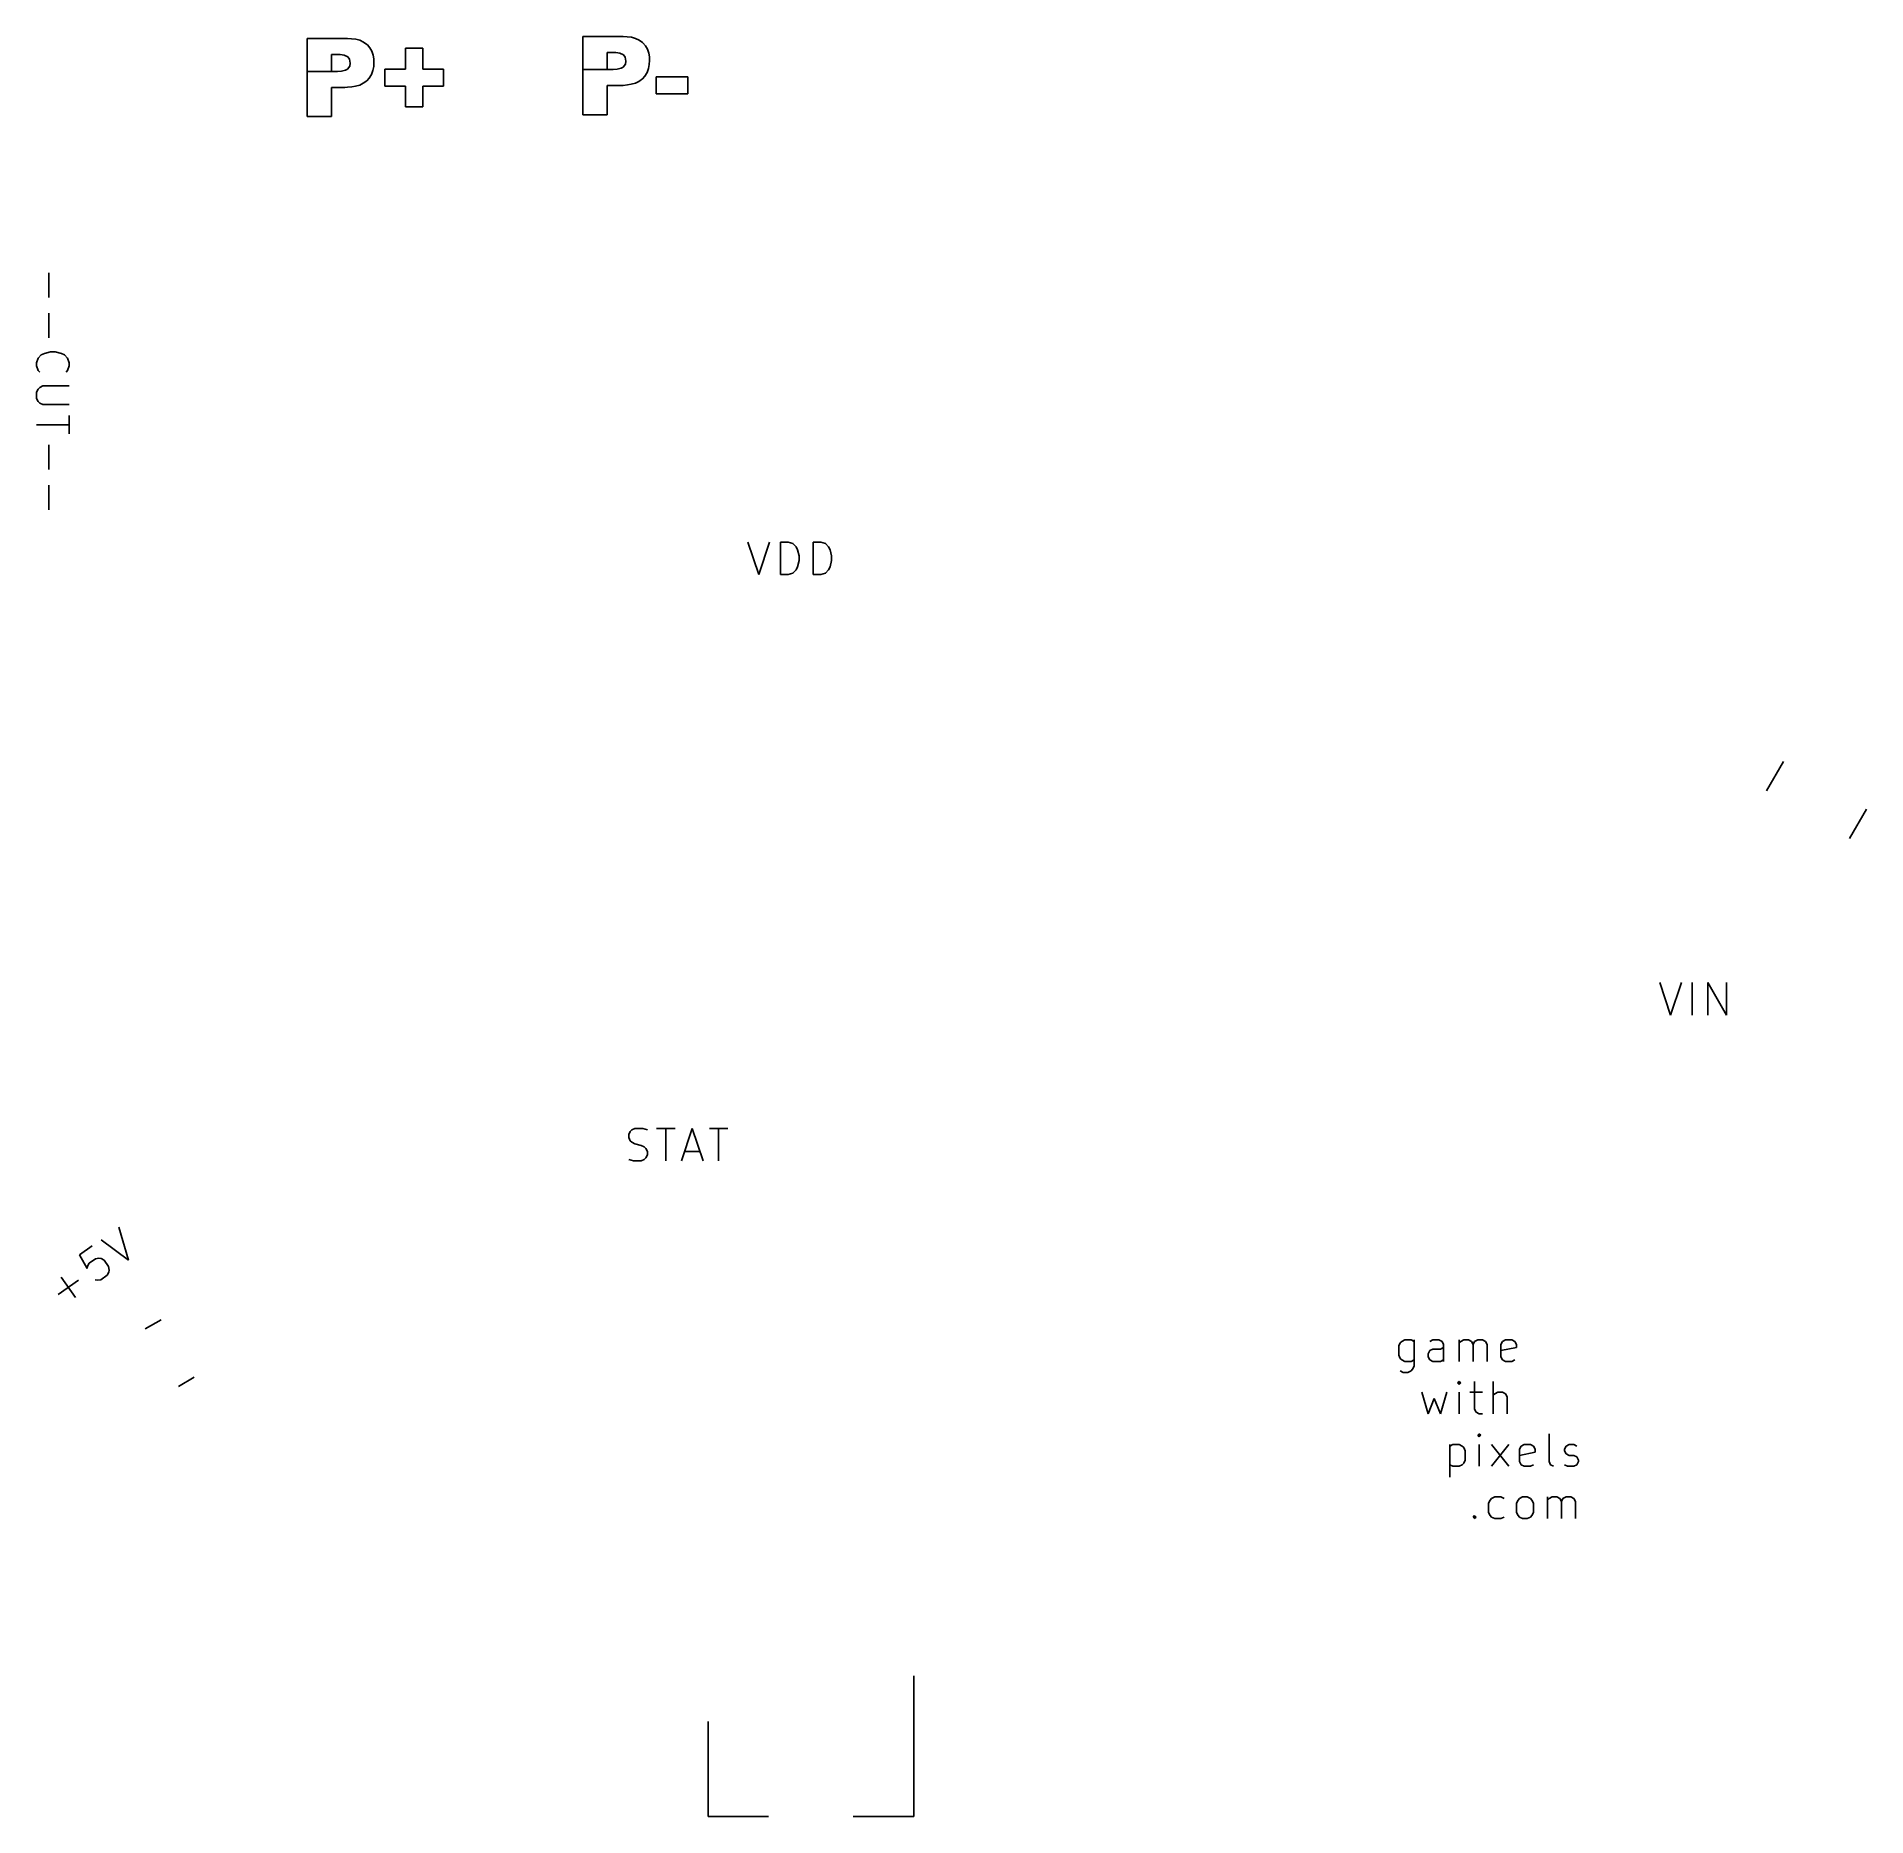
# Model space of a CAD drawing. Extents: x 135.2 to 163.3, y -107.4 to -80.
import ezdxf

# ---------------------------------------------------------------- set-up
doc = ezdxf.new("R2010")
doc.units = 0
doc.layers.add('BLACK', color=7, linetype='CONTINUOUS')

msp = doc.modelspace()

# ---------------------------------------------------------------- linework, layer by layer
at = {"layer": 'BLACK', "linetype": 'CONTINUOUS'}
for p, q in [((139.331284, -80.573959), (139.331284, -80.067497)), ((139.331284, -80.067497), (139.952051, -80.067497)), ((139.952051, -80.067497), (140.012942, -80.069823)), ((140.012942, -80.069823), (140.079437, -80.078753)), ((140.079437, -80.078753), (140.138761, -80.09438)), ((140.138761, -80.09438), (140.198907, -80.121078)), ((140.198907, -80.121078), (140.249293, -80.156891)), ((143.566204, -80.543959), (143.566204, -80.037497)), ((143.566204, -80.037497), (144.186971, -80.037497)), ((144.186971, -80.037497), (144.247862, -80.039823)), ((144.247862, -80.039823), (144.314357, -80.048753)), ((144.314357, -80.048753), (144.373681, -80.06438)), ((144.373681, -80.06438), (144.433827, -80.091078)), ((144.433827, -80.091078), (144.484213, -80.126891)), ((139.812833, -80.311349), (139.706441, -80.311349)), ((139.706441, -80.311349), (139.706441, -80.573959)), ((139.837947, -80.311954), (139.812833, -80.311349)), ((139.90076, -80.321021), (139.837947, -80.311954)), ((139.955275, -80.350037), (139.90076, -80.321021)), ((139.979945, -80.384039), (139.955275, -80.350037)), ((139.993377, -80.443826), (139.979945, -80.384039)), ((140.249293, -80.156891), (140.255694, -80.162752)), ((140.255694, -80.162752), (140.295094, -80.208269)), ((140.295094, -80.208269), (140.324816, -80.261471)), ((140.324816, -80.261471), (140.344862, -80.322359)), ((140.344862, -80.322359), (140.354342, -80.380666)), ((140.354342, -80.380666), (140.35681, -80.433568)), ((140.841877, -80.536443), (140.841877, -80.21756)), ((140.841877, -80.21756), (141.108297, -80.21756)), ((141.108297, -80.21756), (141.108297, -80.536443)), ((144.047753, -80.281349), (143.941361, -80.281349)), ((143.941361, -80.281349), (143.941361, -80.543959)), ((144.072867, -80.281954), (144.047753, -80.281349)), ((144.13568, -80.291021), (144.072867, -80.281954)), ((144.190195, -80.320037), (144.13568, -80.291021)), ((144.214865, -80.354039), (144.190195, -80.320037)), ((144.228297, -80.413826), (144.214865, -80.354039)), ((144.484213, -80.126891), (144.490614, -80.132752)), ((144.490614, -80.132752), (144.530014, -80.178269)), ((144.530014, -80.178269), (144.559736, -80.231471)), ((144.559736, -80.231471), (144.579782, -80.292359)), ((144.579782, -80.292359), (144.589262, -80.350666)), ((144.59173, -80.403568), (144.587856, -80.4686)), ((144.589262, -80.350666), (144.59173, -80.403568)), ((139.331284, -81.268), (139.331284, -80.573959)), ((139.331284, -80.573959), (139.706441, -80.573959)), ((139.706441, -80.573959), (139.331284, -80.573959)), ((139.706441, -80.573959), (139.797885, -80.573959)), ((139.797885, -80.573959), (139.859182, -80.57041)), ((139.859182, -80.57041), (139.920041, -80.555184)), ((139.920041, -80.555184), (139.949706, -80.537616)), ((139.949706, -80.537616), (139.985018, -80.489908)), ((139.985018, -80.489908), (139.993377, -80.443826)), ((140.28406, -80.675188), (140.246608, -80.716108)), ((140.31796, -80.620415), (140.28406, -80.675188)), ((140.341313, -80.558068), (140.31796, -80.620415)), ((140.352936, -80.4986), (140.341313, -80.558068)), ((140.35681, -80.433568), (140.352936, -80.4986)), ((140.526217, -80.536443), (140.841877, -80.536443)), ((140.526217, -80.799053), (140.526217, -80.536443)), ((141.108297, -80.536443), (141.425715, -80.536443)), ((141.425715, -80.536443), (141.425715, -80.799053)), ((143.566204, -81.238), (143.566204, -80.543959)), ((143.566204, -80.543959), (143.941361, -80.543959)), ((143.941361, -80.543959), (143.566204, -80.543959)), ((143.941361, -80.543959), (144.032805, -80.543959)), ((144.032805, -80.543959), (144.094102, -80.54041)), ((144.094102, -80.54041), (144.154961, -80.525184)), ((144.154961, -80.525184), (144.184626, -80.507616)), ((144.184626, -80.507616), (144.219938, -80.459908)), ((144.219938, -80.459908), (144.228297, -80.413826)), ((144.51898, -80.645188), (144.481528, -80.686108)), ((144.55288, -80.590415), (144.51898, -80.645188)), ((144.576233, -80.528068), (144.55288, -80.590415)), ((144.587856, -80.4686), (144.576233, -80.528068)), ((144.693726, -80.656506), (145.181723, -80.656506)), ((144.693726, -80.919116), (144.693726, -80.656506)), ((145.181723, -80.656506), (145.181723, -80.919116)), ((139.910725, -80.817811), (139.706441, -80.817811)), ((139.706441, -80.817811), (139.706441, -81.268)), ((139.952075, -80.816917), (139.910725, -80.817811)), ((140.016458, -80.811455), (139.952075, -80.816917)), ((140.075174, -80.801026), (140.016458, -80.811455)), ((140.138152, -80.781957), (140.075174, -80.801026)), ((140.192969, -80.755737), (140.138152, -80.781957)), ((140.246608, -80.716108), (140.192969, -80.755737)), ((140.841877, -80.799053), (140.526217, -80.799053)), ((140.841877, -81.117937), (140.841877, -80.799053)), ((141.425715, -80.799053), (141.108297, -80.799053)), ((141.108297, -80.799053), (141.108297, -81.117937)), ((144.145645, -80.787811), (143.941361, -80.787811)), ((143.941361, -80.787811), (143.941361, -81.238)), ((144.186995, -80.786917), (144.145645, -80.787811)), ((144.251378, -80.781455), (144.186995, -80.786917)), ((144.310094, -80.771026), (144.251378, -80.781455)), ((144.373072, -80.751957), (144.310094, -80.771026)), ((144.427889, -80.725737), (144.373072, -80.751957)), ((144.481528, -80.686108), (144.427889, -80.725737)), ((145.181723, -80.919116), (144.693726, -80.919116)), ((141.108297, -81.117937), (140.841877, -81.117937)), ((143.941361, -81.238), (143.566204, -81.238)), ((139.706441, -81.268), (139.331284, -81.268)), ((135.364366, -83.66857), (135.364366, -84.049523)), ((135.364366, -84.287618), (135.364366, -84.668571)), ((135.292938, -84.906666), (135.388176, -84.882857)), ((135.388176, -84.882857), (135.459604, -84.882857)), ((135.459604, -84.882857), (135.554842, -84.906666)), ((135.17389, -85.049523), (135.1977, -84.978095)), ((135.17389, -85.097142), (135.17389, -85.049523)), ((135.1977, -85.168571), (135.17389, -85.097142)), ((135.1977, -84.978095), (135.245319, -84.930476)), ((135.221509, -85.19238), (135.1977, -85.168571)), ((135.245319, -84.930476), (135.292938, -84.906666)), ((135.554842, -84.906666), (135.602461, -84.930476)), ((135.602461, -84.930476), (135.65008, -84.978095)), ((135.65008, -85.168571), (135.626271, -85.19238)), ((135.65008, -84.978095), (135.67389, -85.049523)), ((135.67389, -85.097142), (135.65008, -85.168571)), ((135.67389, -85.049523), (135.67389, -85.097142)), ((135.1977, -85.454285), (135.17389, -85.501904)), ((135.221509, -85.430476), (135.1977, -85.454285)), ((135.269128, -85.406666), (135.221509, -85.430476)), ((135.67389, -85.406666), (135.269128, -85.406666)), ((135.17389, -85.501904), (135.17389, -85.597142)), ((135.17389, -85.597142), (135.1977, -85.644761)), ((135.1977, -85.644761), (135.221509, -85.668571)), ((135.221509, -85.668571), (135.269128, -85.69238)), ((135.269128, -85.69238), (135.67389, -85.69238)), ((135.17389, -86.001905), (135.67389, -86.001905)), ((135.67389, -85.859048), (135.67389, -86.144762)), ((135.364366, -86.311428), (135.364366, -86.692381)), ((135.364366, -86.930476), (135.364366, -87.311429)), ((146.103334, -87.805069), (146.27, -88.305069)), ((146.27, -88.305069), (146.436667, -87.805069)), ((146.603333, -88.305069), (146.603333, -87.805069)), ((146.603333, -87.805069), (146.722381, -87.805069)), ((146.722381, -87.805069), (146.793809, -87.828879)), ((146.793809, -87.828879), (146.841428, -87.876498)), ((146.841428, -87.876498), (146.865238, -87.924117)), ((146.865238, -87.924117), (146.889047, -88.019355)), ((147.103333, -88.305069), (147.103333, -87.805069)), ((147.103333, -87.805069), (147.222381, -87.805069)), ((147.222381, -87.805069), (147.293809, -87.828879)), ((147.293809, -87.828879), (147.341428, -87.876498)), ((147.341428, -87.876498), (147.365238, -87.924117)), ((147.365238, -87.924117), (147.389047, -88.019355)), ((146.841428, -88.23364), (146.793809, -88.28126)), ((146.865238, -88.186021), (146.841428, -88.23364)), ((146.889047, -88.090783), (146.865238, -88.186021)), ((146.889047, -88.019355), (146.889047, -88.090783)), ((147.341428, -88.23364), (147.293809, -88.28126)), ((147.365238, -88.186021), (147.341428, -88.23364)), ((147.389047, -88.090783), (147.365238, -88.186021)), ((147.389047, -88.019355), (147.389047, -88.090783)), ((146.722381, -88.305069), (146.603333, -88.305069)), ((146.793809, -88.28126), (146.722381, -88.305069)), ((147.222381, -88.305069), (147.103333, -88.305069)), ((147.293809, -88.28126), (147.222381, -88.305069)), ((161.752845, -91.628751), (162.014097, -91.176249)), ((163.025903, -92.363751), (163.287155, -91.911249)), ((160.112381, -94.575069), (160.279047, -95.075069)), ((160.279047, -95.075069), (160.445714, -94.575069)), ((160.61238, -95.075069), (160.61238, -94.575069)), ((160.850475, -95.075069), (160.850475, -94.575069)), ((160.850475, -94.575069), (161.136189, -95.075069)), ((161.136189, -95.075069), (161.136189, -94.575069)), ((144.271906, -96.911347), (144.295715, -96.863728)), ((144.271906, -96.958966), (144.271906, -96.911347)), ((144.295715, -97.006585), (144.271906, -96.958966)), ((144.295715, -96.863728), (144.319525, -96.839919)), ((144.319525, -96.839919), (144.367144, -96.816109)), ((144.367144, -96.816109), (144.486191, -96.816109)), ((144.486191, -96.816109), (144.55762, -96.839919)), ((144.700477, -96.816109), (144.986191, -96.816109)), ((144.843334, -97.316109), (144.843334, -96.816109)), ((145.081429, -97.316109), (145.248095, -96.816109)), ((145.248095, -96.816109), (145.414762, -97.316109)), ((145.51, -96.816109), (145.795714, -96.816109)), ((145.652857, -97.316109), (145.652857, -96.816109)), ((144.319525, -97.030395), (144.295715, -97.006585)), ((144.367144, -97.054204), (144.319525, -97.030395)), ((144.462382, -97.078014), (144.367144, -97.054204)), ((144.510001, -97.101823), (144.462382, -97.078014)), ((144.53381, -97.125633), (144.510001, -97.101823)), ((144.510001, -97.2923), (144.53381, -97.26849)), ((144.55762, -97.173252), (144.53381, -97.125633)), ((144.53381, -97.26849), (144.55762, -97.220871)), ((144.55762, -97.220871), (144.55762, -97.173252)), ((145.129048, -97.173252), (145.367143, -97.173252)), ((144.271906, -97.2923), (144.343334, -97.316109)), ((144.343334, -97.316109), (144.462382, -97.316109)), ((144.462382, -97.316109), (144.510001, -97.2923)), ((136.588274, -98.841116), (136.438012, -98.335944)), ((136.028436, -98.622732), (135.8334, -98.759297)), ((136.164961, -98.527136), (136.588274, -98.841116)), ((135.8334, -98.759297), (135.950462, -98.96799)), ((135.950462, -98.96799), (135.956309, -98.93483)), ((135.956309, -98.93483), (135.98166, -98.888013)), ((135.98166, -98.888013), (136.079178, -98.81973)), ((136.079178, -98.81973), (136.131842, -98.811921)), ((136.131842, -98.811921), (136.165002, -98.817768)), ((136.165002, -98.817768), (136.211818, -98.843119)), ((136.211818, -98.843119), (136.280101, -98.940637)), ((136.280101, -98.940637), (136.287911, -98.9933)), ((135.503841, -99.367916), (135.815899, -99.149411)), ((135.769122, -99.414692), (135.550617, -99.102634)), ((136.106531, -99.14937), (136.073371, -99.143523)), ((136.159195, -99.14156), (136.106531, -99.14937)), ((136.256713, -99.073277), (136.159195, -99.14156)), ((136.282064, -99.026461), (136.256713, -99.073277)), ((136.287911, -98.9933), (136.282064, -99.026461)), ((137.086746, -99.758037), (136.843254, -99.898617)), ((156.148646, -100.089169), (156.196265, -100.06536)), ((156.196265, -100.06536), (156.291503, -100.06536)), ((156.291503, -100.06536), (156.339122, -100.089169)), ((156.339122, -100.06536), (156.339122, -100.470122)), ((156.624836, -100.06536), (156.577217, -100.089169)), ((156.720074, -100.06536), (156.624836, -100.06536)), ((156.767693, -100.089169), (156.720074, -100.06536)), ((157.029598, -100.398693), (157.029598, -100.06536)), ((157.053408, -100.089169), (157.101027, -100.06536)), ((157.101027, -100.06536), (157.172455, -100.06536)), ((157.172455, -100.06536), (157.220074, -100.089169)), ((157.267693, -100.089169), (157.315312, -100.06536)), ((157.315312, -100.06536), (157.386741, -100.06536)), ((157.386741, -100.06536), (157.43436, -100.089169)), ((157.696265, -100.089169), (157.743884, -100.06536)), ((157.743884, -100.06536), (157.839122, -100.06536)), ((157.839122, -100.06536), (157.886741, -100.089169)), ((156.101027, -100.160598), (156.124836, -100.112979)), ((156.101027, -100.303455), (156.101027, -100.160598)), ((156.124836, -100.351074), (156.101027, -100.303455)), ((156.124836, -100.112979), (156.148646, -100.089169)), ((156.148646, -100.374884), (156.124836, -100.351074)), ((156.553408, -100.279645), (156.577217, -100.232026)), ((156.553408, -100.327264), (156.553408, -100.279645)), ((156.577217, -100.374884), (156.553408, -100.327264)), ((156.577217, -100.232026), (156.624836, -100.208217)), ((156.624836, -100.208217), (156.743884, -100.208217)), ((156.743884, -100.208217), (156.791503, -100.184407)), ((156.791503, -100.136788), (156.767693, -100.089169)), ((156.791503, -100.398693), (156.791503, -100.136788)), ((157.029598, -100.112979), (157.053408, -100.089169)), ((157.220074, -100.089169), (157.243884, -100.136788)), ((157.243884, -100.136788), (157.267693, -100.089169)), ((157.243884, -100.136788), (157.243884, -100.398693)), ((157.43436, -100.089169), (157.45817, -100.136788)), ((157.45817, -100.136788), (157.45817, -100.398693)), ((157.672456, -100.136788), (157.696265, -100.089169)), ((157.672456, -100.327264), (157.672456, -100.136788)), ((157.910551, -100.184407), (157.672456, -100.232026)), ((157.696265, -100.374884), (157.672456, -100.327264)), ((157.886741, -100.089169), (157.910551, -100.136788)), ((157.910551, -100.136788), (157.910551, -100.184407)), ((137.596746, -100.641383), (137.353254, -100.781963)), ((156.172455, -100.56536), (156.124836, -100.54155)), ((156.196265, -100.398693), (156.148646, -100.374884)), ((156.243884, -100.56536), (156.172455, -100.56536)), ((156.291503, -100.398693), (156.196265, -100.398693)), ((156.291503, -100.54155), (156.243884, -100.56536)), ((156.339122, -100.374884), (156.291503, -100.398693)), ((156.315312, -100.517741), (156.291503, -100.54155)), ((156.339122, -100.470122), (156.315312, -100.517741)), ((156.624836, -100.398693), (156.577217, -100.374884)), ((156.743884, -100.398693), (156.624836, -100.398693)), ((156.791503, -100.374884), (156.743884, -100.398693)), ((157.743884, -100.398693), (157.696265, -100.374884)), ((157.839122, -100.398693), (157.743884, -100.398693)), ((157.886741, -100.374884), (157.839122, -100.398693)), ((156.458169, -100.870332), (156.553407, -101.203665)), ((156.743883, -101.203665), (156.839121, -100.870332)), ((157.029598, -100.703665), (157.005789, -100.727475)), ((157.005789, -100.727475), (157.029598, -100.751284)), ((157.053408, -100.727475), (157.029598, -100.703665)), ((157.029598, -100.703665), (157.029598, -100.751284)), ((157.029598, -100.751284), (157.053408, -100.727475)), ((157.029598, -101.203665), (157.029598, -100.870332)), ((157.196265, -100.870332), (157.386741, -100.870332)), ((157.267693, -100.703665), (157.267693, -101.132236)), ((157.553407, -101.203665), (157.553407, -100.703665)), ((157.577217, -100.894141), (157.553407, -100.917951)), ((157.624836, -100.870332), (157.577217, -100.894141)), ((157.696264, -100.870332), (157.624836, -100.870332)), ((157.743883, -100.894141), (157.696264, -100.870332)), ((157.767693, -100.94176), (157.743883, -100.894141)), ((156.553407, -101.203665), (156.648645, -100.96557)), ((156.648645, -100.96557), (156.743883, -101.203665)), ((157.267693, -101.132236), (157.291503, -101.179856)), ((157.291503, -101.179856), (157.339122, -101.203665)), ((157.339122, -101.203665), (157.386741, -101.203665)), ((157.767693, -101.203665), (157.767693, -100.94176)), ((156.88674, -101.675304), (156.88674, -102.175304)), ((156.88674, -101.699113), (156.934359, -101.675304)), ((156.934359, -101.675304), (157.029597, -101.675304)), ((157.029597, -101.675304), (157.077216, -101.699113)), ((157.077216, -101.699113), (157.101026, -101.722923)), ((157.101026, -101.722923), (157.124835, -101.770542)), ((157.339121, -101.508637), (157.315312, -101.532447)), ((157.315312, -101.532447), (157.339121, -101.556256)), ((157.362931, -101.532447), (157.339121, -101.508637)), ((157.339121, -101.508637), (157.339121, -101.556256)), ((157.339121, -101.556256), (157.362931, -101.532447)), ((157.339121, -102.008637), (157.339121, -101.675304)), ((157.529597, -102.008637), (157.791502, -101.675304)), ((157.529597, -101.675304), (157.791502, -102.008637)), ((157.958169, -101.746732), (157.981978, -101.699113)), ((157.958169, -101.937208), (157.958169, -101.746732)), ((157.981978, -101.699113), (158.029597, -101.675304)), ((158.029597, -101.675304), (158.124835, -101.675304)), ((158.124835, -101.675304), (158.172454, -101.699113)), ((158.172454, -101.699113), (158.196264, -101.746732)), ((158.196264, -101.746732), (158.196264, -101.794351)), ((158.410549, -101.937208), (158.410549, -101.508637)), ((158.648645, -101.746732), (158.672454, -101.699113)), ((158.648645, -101.770542), (158.648645, -101.746732)), ((158.672454, -101.699113), (158.720073, -101.675304)), ((158.720073, -101.675304), (158.791502, -101.675304)), ((158.791502, -101.675304), (158.839121, -101.699113)), ((156.934359, -102.008637), (156.88674, -101.984828)), ((157.029597, -102.008637), (156.934359, -102.008637)), ((157.077216, -101.984828), (157.029597, -102.008637)), ((157.101026, -101.961018), (157.077216, -101.984828)), ((157.124835, -101.913399), (157.101026, -101.961018)), ((157.124835, -101.770542), (157.124835, -101.913399)), ((158.196264, -101.794351), (157.958169, -101.84197)), ((157.981978, -101.984828), (157.958169, -101.937208)), ((158.029597, -102.008637), (157.981978, -101.984828)), ((158.124835, -102.008637), (158.029597, -102.008637)), ((158.172454, -101.984828), (158.124835, -102.008637)), ((158.434359, -101.984828), (158.410549, -101.937208)), ((158.481978, -102.008637), (158.434359, -101.984828)), ((158.672454, -101.818161), (158.648645, -101.770542)), ((158.648645, -101.984828), (158.696264, -102.008637)), ((158.720073, -101.84197), (158.672454, -101.818161)), ((158.696264, -102.008637), (158.791502, -102.008637)), ((158.791502, -101.84197), (158.720073, -101.84197)), ((158.839121, -101.86578), (158.791502, -101.84197)), ((158.791502, -102.008637), (158.839121, -101.984828)), ((158.86293, -101.913399), (158.839121, -101.86578)), ((158.839121, -101.984828), (158.86293, -101.937208)), ((158.86293, -101.937208), (158.86293, -101.913399)), ((157.481978, -102.575514), (157.505787, -102.527895)), ((157.481978, -102.718371), (157.481978, -102.575514)), ((157.505787, -102.527895), (157.529597, -102.504085)), ((157.529597, -102.504085), (157.577216, -102.480276)), ((157.577216, -102.480276), (157.672454, -102.480276)), ((157.672454, -102.480276), (157.720073, -102.504085)), ((157.910549, -102.575514), (157.934358, -102.527895)), ((157.910549, -102.718371), (157.910549, -102.575514)), ((157.934358, -102.527895), (157.958168, -102.504085)), ((157.958168, -102.504085), (158.005787, -102.480276)), ((158.005787, -102.480276), (158.077215, -102.480276)), ((158.077215, -102.480276), (158.124834, -102.504085)), ((158.124834, -102.504085), (158.148644, -102.527895)), ((158.148644, -102.527895), (158.172453, -102.575514)), ((158.172453, -102.575514), (158.172453, -102.718371)), ((158.386739, -102.813609), (158.386739, -102.480276)), ((158.386739, -102.527895), (158.410549, -102.504085)), ((158.410549, -102.504085), (158.458168, -102.480276)), ((158.458168, -102.480276), (158.529596, -102.480276)), ((158.529596, -102.480276), (158.577215, -102.504085)), ((158.577215, -102.504085), (158.601025, -102.551704)), ((158.601025, -102.551704), (158.624834, -102.504085)), ((158.601025, -102.551704), (158.601025, -102.813609)), ((158.624834, -102.504085), (158.672453, -102.480276)), ((158.672453, -102.480276), (158.743882, -102.480276)), ((158.743882, -102.480276), (158.791501, -102.504085)), ((158.791501, -102.504085), (158.815311, -102.551704)), ((158.815311, -102.551704), (158.815311, -102.813609)), ((157.243883, -102.7898), (157.267692, -102.76599)), ((157.267692, -102.813609), (157.243883, -102.7898)), ((157.267692, -102.76599), (157.291502, -102.7898)), ((157.267692, -102.76599), (157.267692, -102.813609)), ((157.291502, -102.7898), (157.267692, -102.813609)), ((157.505787, -102.76599), (157.481978, -102.718371)), ((157.529597, -102.7898), (157.505787, -102.76599)), ((157.577216, -102.813609), (157.529597, -102.7898)), ((157.672454, -102.813609), (157.577216, -102.813609)), ((157.720073, -102.7898), (157.672454, -102.813609)), ((157.934358, -102.76599), (157.910549, -102.718371)), ((157.958168, -102.7898), (157.934358, -102.76599)), ((158.005787, -102.813609), (157.958168, -102.7898)), ((158.077215, -102.813609), (158.005787, -102.813609)), ((158.124834, -102.7898), (158.077215, -102.813609)), ((158.148644, -102.76599), (158.124834, -102.7898)), ((158.172453, -102.718371), (158.148644, -102.76599)), ((148.65, -107.39), (148.65, -105.23)), ((145.49, -107.39), (145.49, -105.93)), ((145.49, -107.39), (146.42, -107.39)), ((148.65, -107.39), (147.72, -107.39))]:
    msp.add_line(p, q, dxfattribs=at)

doc.saveas('drawing.dxf')
